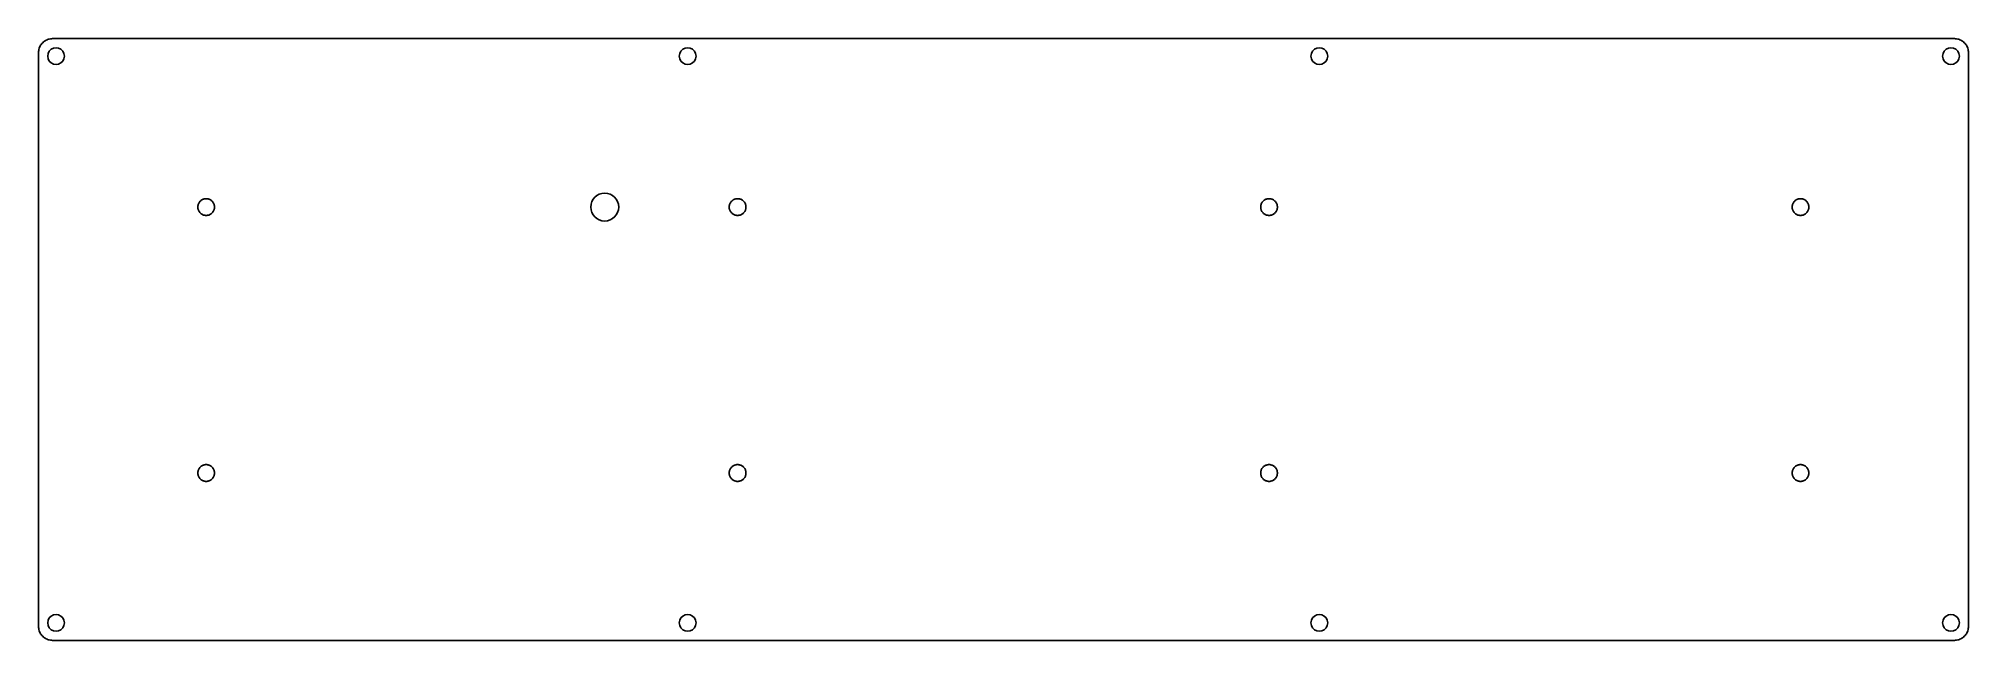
# Model space of a CAD drawing. Header units: millimetres. Extents: x 0 to 277, y 0 to 86.
import ezdxf

# ---------------------------------------------------------------- set-up
doc = ezdxf.new("R2010")
doc.units = ezdxf.units.MM

msp = doc.modelspace()

# ---------------------------------------------------------------- linework, layer by layer
at = {"color": 0}
for p, q in [((0.679372, 85.6961), (0.795129, 85.8023)), ((0.795129, 85.8023), (0.919152, 85.9)), ((0.919152, 85.9), (1.05006, 85.9868)), ((1.05006, 85.9868), (1.18649, 86.064)), ((1.18649, 86.064), (1.32843, 86.1289)), ((1.32843, 86.1289), (1.47588, 86.184)), ((1.47588, 86.184), (1.62746, 86.2252)), ((1.62746, 86.2252), (1.7818, 86.257)), ((1.7818, 86.257), (1.93752, 86.275)), ((1.93752, 86.275), (2.09462, 86.2817)), ((2.09462, 86.2817), (274.796, 86.2803)), ((274.796, 86.2803), (274.952, 86.275)), ((274.952, 86.275), (275.107, 86.257)), ((275.107, 86.257), (275.262, 86.2252)), ((275.262, 86.2252), (275.413, 86.184)), ((275.413, 86.184), (275.561, 86.1289)), ((275.561, 86.1289), (275.703, 86.064)), ((275.703, 86.064), (275.839, 85.9868)), ((275.839, 85.9868), (275.97, 85.9)), ((275.97, 85.9), (276.094, 85.8023)), ((276.094, 85.8023), (276.21, 85.6961)), ((0.093707, 2.07946), (0.095085, 84.2807)), ((0.095085, 84.2807), (0.100597, 84.4381)), ((0.100597, 84.4381), (0.118511, 84.5936)), ((0.118511, 84.5936), (0.150206, 84.7478)), ((0.150206, 84.7478), (0.191547, 84.8995)), ((0.191547, 84.8995), (0.246669, 85.047)), ((0.246669, 85.047), (0.311437, 85.1888)), ((0.311437, 85.1888), (0.388606, 85.3253)), ((0.388606, 85.3253), (0.475424, 85.4562)), ((0.475424, 85.4562), (0.573264, 85.5804)), ((0.573264, 85.5804), (0.679372, 85.6961)), ((1.45245, 84.1513), (1.39458, 83.7805)), ((1.39458, 83.7805), (1.45245, 83.4111)), ((1.62333, 84.486), (1.45245, 84.1513)), ((1.45245, 83.4111), (1.62333, 83.0749)), ((1.88929, 84.752), (1.62333, 84.486)), ((1.62333, 83.0749), (1.88929, 82.8104)), ((2.22415, 84.9231), (1.88929, 84.752)), ((2.59485, 84.981), (2.22415, 84.9231)), ((2.96416, 84.9231), (2.59485, 84.981)), ((3.3004, 84.752), (2.96416, 84.9231)), ((3.565, 84.486), (3.3004, 84.752)), ((3.3004, 82.8104), (3.565, 83.0749)), ((3.73585, 84.1513), (3.565, 84.486)), ((3.565, 83.0749), (3.73585, 83.4111)), ((3.79511, 83.7819), (3.73585, 84.1513)), ((3.73585, 83.4111), (3.79511, 83.7819)), ((92.02, 84.1513), (91.9621, 83.7805)), ((91.9621, 83.7805), (92.02, 83.4111)), ((92.1907, 84.486), (92.02, 84.1513)), ((92.02, 83.4111), (92.1907, 83.0749)), ((92.4553, 84.752), (92.1907, 84.486)), ((92.1907, 83.0749), (92.4553, 82.8104)), ((92.7901, 84.9231), (92.4553, 84.752)), ((93.1623, 84.981), (92.7901, 84.9231)), ((93.5316, 84.9231), (93.1623, 84.981)), ((93.8664, 84.752), (93.5316, 84.9231)), ((94.1324, 84.486), (93.8664, 84.752)), ((93.8664, 82.8104), (94.1324, 83.0749)), ((94.3031, 84.1513), (94.1324, 84.486)), ((94.1324, 83.0749), (94.3031, 83.4111)), ((94.361, 83.7819), (94.3031, 84.1513)), ((94.3031, 83.4111), (94.361, 83.7819)), ((182.587, 84.1513), (182.529, 83.7805)), ((182.529, 83.7805), (182.587, 83.4111)), ((182.758, 84.486), (182.587, 84.1513)), ((182.587, 83.4111), (182.758, 83.0749)), ((183.023, 84.752), (182.758, 84.486)), ((182.758, 83.0749), (183.023, 82.8104)), ((183.358, 84.9231), (183.023, 84.752)), ((183.728, 84.981), (183.358, 84.9231)), ((184.099, 84.9231), (183.728, 84.981)), ((184.434, 84.752), (184.099, 84.9231)), ((184.699, 84.486), (184.434, 84.752)), ((184.434, 82.8104), (184.699, 83.0749)), ((184.869, 84.1513), (184.699, 84.486)), ((184.699, 83.0749), (184.869, 83.4111)), ((184.929, 83.7819), (184.869, 84.1513)), ((184.869, 83.4111), (184.929, 83.7819)), ((273.153, 84.1513), (273.096, 83.7805)), ((273.096, 83.7805), (273.153, 83.4111)), ((273.324, 84.486), (273.153, 84.1513)), ((273.153, 83.4111), (273.324, 83.0749)), ((273.59, 84.752), (273.324, 84.486)), ((273.324, 83.0749), (273.59, 82.8104)), ((273.925, 84.9231), (273.59, 84.752)), ((274.296, 84.981), (273.925, 84.9231)), ((274.666, 84.9231), (274.296, 84.981)), ((275.001, 84.752), (274.666, 84.9231)), ((275.266, 84.486), (275.001, 84.752)), ((275.001, 82.8104), (275.266, 83.0749)), ((275.437, 84.1513), (275.266, 84.486)), ((275.266, 83.0749), (275.437, 83.4111)), ((275.496, 83.7819), (275.437, 84.1513)), ((275.437, 83.4111), (275.496, 83.7819)), ((276.21, 85.6961), (276.316, 85.5804)), ((276.316, 85.5804), (276.414, 85.4562)), ((276.414, 85.4562), (276.501, 85.3253)), ((276.501, 85.3253), (276.578, 85.1888)), ((276.578, 85.1888), (276.643, 85.047)), ((276.643, 85.047), (276.698, 84.8995)), ((276.698, 84.8995), (276.74, 84.7478)), ((276.74, 84.7478), (276.771, 84.5936)), ((276.771, 84.5936), (276.789, 84.4381)), ((276.789, 84.4381), (276.795, 84.2807)), ((276.795, 84.2807), (276.795, 2.07946)), ((1.88929, 82.8104), (2.22415, 82.6396)), ((2.22415, 82.6396), (2.59485, 82.5803)), ((2.59485, 82.5803), (2.96416, 82.6396)), ((2.96416, 82.6396), (3.3004, 82.8104)), ((92.4553, 82.8104), (92.7901, 82.6396)), ((92.7901, 82.6396), (93.1623, 82.5803)), ((93.1623, 82.5803), (93.5316, 82.6396)), ((93.5316, 82.6396), (93.8664, 82.8104)), ((183.023, 82.8104), (183.358, 82.6396)), ((183.358, 82.6396), (183.728, 82.5803)), ((183.728, 82.5803), (184.099, 82.6396)), ((184.099, 82.6396), (184.434, 82.8104)), ((273.59, 82.8104), (273.925, 82.6396)), ((273.925, 82.6396), (274.296, 82.5803)), ((274.296, 82.5803), (274.666, 82.6396)), ((274.666, 82.6396), (275.001, 82.8104)), ((22.9223, 62.2501), (22.9196, 62.1563)), ((22.9196, 62.1563), (22.9223, 62.0614)), ((22.9333, 62.3439), (22.9223, 62.2501)), ((22.9223, 62.0614), (22.9333, 61.9689)), ((22.9526, 62.436), (22.9333, 62.3439)), ((22.9333, 61.9689), (22.9526, 61.8755)), ((22.9774, 62.527), (22.9526, 62.436)), ((22.9526, 61.8755), (22.9774, 61.7859)), ((23.0105, 62.6152), (22.9774, 62.527)), ((22.9774, 61.7859), (23.0105, 61.6962)), ((23.0491, 62.7006), (23.0105, 62.6152)), ((23.0105, 61.6962), (23.0491, 61.6119)), ((23.0959, 62.7821), (23.0491, 62.7006)), ((23.0491, 61.6119), (23.0959, 61.5294)), ((23.1483, 62.8618), (23.0959, 62.7821)), ((23.0959, 61.5294), (23.1483, 61.4507)), ((23.2062, 62.9348), (23.1483, 62.8618)), ((23.1483, 61.4507), (23.2062, 61.3763)), ((23.2709, 63.0054), (23.2062, 62.9348)), ((23.2062, 61.3763), (23.2709, 61.3075)), ((23.3398, 63.0686), (23.2709, 63.0054)), ((23.2709, 61.3075), (23.3398, 61.244)), ((23.4142, 63.1264), (23.3398, 63.0686)), ((23.3398, 61.244), (23.4142, 61.1861)), ((23.4928, 63.1804), (23.4142, 63.1264)), ((23.4142, 61.1861), (23.4928, 61.1325)), ((23.5741, 63.2259), (23.4928, 63.1804)), ((23.4928, 61.1325), (23.5741, 61.087)), ((23.6595, 63.2643), (23.5741, 63.2259)), ((23.5741, 61.087), (23.6595, 61.0471)), ((23.7491, 63.2975), (23.6595, 63.2643)), ((23.6595, 61.0471), (23.7491, 61.014)), ((23.8387, 63.3222), (23.7491, 63.2975)), ((23.7491, 61.014), (23.8387, 60.9893)), ((23.9324, 63.3416), (23.8387, 63.3222)), ((23.8387, 60.9893), (23.9324, 60.9713)), ((24.0247, 63.3525), (23.9324, 63.3416)), ((23.9324, 60.9713), (24.0247, 60.9604)), ((24.1198, 63.3554), (24.0247, 63.3525)), ((24.0247, 60.9604), (24.1198, 60.9561)), ((24.2135, 63.3525), (24.1198, 63.3554)), ((24.1198, 60.9561), (24.2135, 60.9604)), ((24.3072, 63.3416), (24.2135, 63.3525)), ((24.2135, 60.9604), (24.3072, 60.9713)), ((24.3996, 63.3222), (24.3072, 63.3416)), ((24.3072, 60.9713), (24.3996, 60.9893)), ((24.4891, 63.2975), (24.3996, 63.3222)), ((24.3996, 60.9893), (24.4891, 61.014)), ((24.5787, 63.2643), (24.4891, 63.2975)), ((24.4891, 61.014), (24.5787, 61.0471)), ((24.6641, 63.2259), (24.5787, 63.2643)), ((24.5787, 61.0471), (24.6641, 61.087)), ((24.7454, 63.1804), (24.6641, 63.2259)), ((24.6641, 61.087), (24.7454, 61.1325)), ((24.8254, 63.1264), (24.7454, 63.1804)), ((24.7454, 61.1325), (24.8254, 61.1861)), ((24.8984, 63.0686), (24.8254, 63.1264)), ((24.8254, 61.1861), (24.8984, 61.244)), ((24.9673, 63.0054), (24.8984, 63.0686)), ((24.8984, 61.244), (24.9673, 61.3075)), ((25.0321, 62.9348), (24.9673, 63.0054)), ((24.9673, 61.3075), (25.0321, 61.3763)), ((25.0899, 62.8618), (25.0321, 62.9348)), ((25.0321, 61.3763), (25.0899, 61.4507)), ((25.1423, 62.7821), (25.0899, 62.8618)), ((25.0899, 61.4507), (25.1423, 61.5294)), ((25.1891, 62.7006), (25.1423, 62.7821)), ((25.1423, 61.5294), (25.1891, 61.6119)), ((25.2277, 62.6152), (25.1891, 62.7006)), ((25.1891, 61.6119), (25.2277, 61.6962)), ((25.2608, 62.527), (25.2277, 62.6152)), ((25.2277, 61.6962), (25.2608, 61.7859)), ((25.2856, 62.436), (25.2608, 62.527)), ((25.2608, 61.7859), (25.2856, 61.8755)), ((25.3049, 62.3439), (25.2856, 62.436)), ((25.2856, 61.8755), (25.3049, 61.9689)), ((25.3159, 62.2501), (25.3049, 62.3439)), ((25.3049, 61.9689), (25.3159, 62.0614)), ((25.3187, 62.1563), (25.3159, 62.2501)), ((25.3159, 62.0614), (25.3187, 62.1563)), ((99.1224, 62.2501), (99.1182, 62.1563)), ((99.1182, 62.1563), (99.1224, 62.0614)), ((99.1334, 62.3439), (99.1224, 62.2501)), ((99.1224, 62.0614), (99.1334, 61.9689)), ((99.1528, 62.436), (99.1334, 62.3439)), ((99.1334, 61.9689), (99.1528, 61.8755)), ((99.1775, 62.527), (99.1528, 62.436)), ((99.1528, 61.8755), (99.1775, 61.7859)), ((99.2106, 62.6152), (99.1775, 62.527)), ((99.1775, 61.7859), (99.2106, 61.6962)), ((99.2491, 62.7006), (99.2106, 62.6152)), ((99.2106, 61.6962), (99.2491, 61.6119)), ((99.296, 62.7821), (99.2491, 62.7006)), ((99.2491, 61.6119), (99.296, 61.5294)), ((99.3482, 62.8618), (99.296, 62.7821)), ((99.296, 61.5294), (99.3482, 61.4507)), ((99.4061, 62.9348), (99.3482, 62.8618)), ((99.3482, 61.4507), (99.4061, 61.3763)), ((99.471, 63.0054), (99.4061, 62.9348)), ((99.4061, 61.3763), (99.471, 61.3075)), ((99.5398, 63.0686), (99.471, 63.0054)), ((99.471, 61.3075), (99.5398, 61.244)), ((99.6142, 63.1264), (99.5398, 63.0686)), ((99.5398, 61.244), (99.6142, 61.1861)), ((99.6929, 63.1804), (99.6142, 63.1264)), ((99.6142, 61.1861), (99.6929, 61.1325)), ((99.774, 63.2259), (99.6929, 63.1804)), ((99.6929, 61.1325), (99.774, 61.087)), ((99.8594, 63.2643), (99.774, 63.2259)), ((99.774, 61.087), (99.8594, 61.0471)), ((99.949, 63.2975), (99.8594, 63.2643)), ((99.8594, 61.0471), (99.949, 61.014)), ((100.039, 63.3222), (99.949, 63.2975)), ((99.949, 61.014), (100.039, 60.9893)), ((100.132, 63.3416), (100.039, 63.3222)), ((100.039, 60.9893), (100.132, 60.9713)), ((100.225, 63.3525), (100.132, 63.3416)), ((100.132, 60.9713), (100.225, 60.9604)), ((100.32, 63.3554), (100.225, 63.3525)), ((100.225, 60.9604), (100.32, 60.9561)), ((100.414, 63.3525), (100.32, 63.3554)), ((100.32, 60.9561), (100.414, 60.9604)), ((100.507, 63.3416), (100.414, 63.3525)), ((100.414, 60.9604), (100.507, 60.9713)), ((100.6, 63.3222), (100.507, 63.3416)), ((100.507, 60.9713), (100.6, 60.9893)), ((100.689, 63.2975), (100.6, 63.3222)), ((100.6, 60.9893), (100.689, 61.014)), ((100.779, 63.2643), (100.689, 63.2975)), ((100.689, 61.014), (100.779, 61.0471)), ((100.864, 63.2259), (100.779, 63.2643)), ((100.779, 61.0471), (100.864, 61.087)), ((100.946, 63.1804), (100.864, 63.2259)), ((100.864, 61.087), (100.946, 61.1325)), ((101.025, 63.1264), (100.946, 63.1804)), ((100.946, 61.1325), (101.025, 61.1861)), ((101.098, 63.0686), (101.025, 63.1264)), ((101.025, 61.1861), (101.098, 61.244)), ((101.167, 63.0054), (101.098, 63.0686)), ((101.098, 61.244), (101.167, 61.3075)), ((101.232, 62.9348), (101.167, 63.0054)), ((101.167, 61.3075), (101.232, 61.3763)), ((101.29, 62.8618), (101.232, 62.9348)), ((101.232, 61.3763), (101.29, 61.4507)), ((101.342, 62.7821), (101.29, 62.8618)), ((101.29, 61.4507), (101.342, 61.5294)), ((101.389, 62.7006), (101.342, 62.7821)), ((101.342, 61.5294), (101.389, 61.6119)), ((101.428, 62.6152), (101.389, 62.7006)), ((101.389, 61.6119), (101.428, 61.6962)), ((101.461, 62.527), (101.428, 62.6152)), ((101.428, 61.6962), (101.461, 61.7859)), ((101.486, 62.436), (101.461, 62.527)), ((101.461, 61.7859), (101.486, 61.8755)), ((101.505, 62.3439), (101.486, 62.436)), ((101.486, 61.8755), (101.505, 61.9689)), ((101.516, 62.2501), (101.505, 62.3439)), ((101.505, 61.9689), (101.516, 62.0614)), ((101.52, 62.1563), (101.516, 62.2501)), ((101.516, 62.0614), (101.52, 62.1563)), ((175.322, 62.2501), (175.32, 62.1563)), ((175.32, 62.1563), (175.322, 62.0614)), ((175.333, 62.3439), (175.322, 62.2501)), ((175.322, 62.0614), (175.333, 61.9689)), ((175.353, 62.436), (175.333, 62.3439)), ((175.333, 61.9689), (175.353, 61.8755)), ((175.377, 62.527), (175.353, 62.436)), ((175.353, 61.8755), (175.377, 61.7859)), ((175.411, 62.6152), (175.377, 62.527)), ((175.377, 61.7859), (175.411, 61.6962)), ((175.449, 62.7006), (175.411, 62.6152)), ((175.411, 61.6962), (175.449, 61.6119)), ((175.496, 62.7821), (175.449, 62.7006)), ((175.449, 61.6119), (175.496, 61.5294)), ((175.548, 62.8618), (175.496, 62.7821)), ((175.496, 61.5294), (175.548, 61.4507)), ((175.606, 62.9348), (175.548, 62.8618)), ((175.548, 61.4507), (175.606, 61.3763)), ((175.671, 63.0054), (175.606, 62.9348)), ((175.606, 61.3763), (175.671, 61.3075)), ((175.74, 63.0686), (175.671, 63.0054)), ((175.671, 61.3075), (175.74, 61.244)), ((175.814, 63.1264), (175.74, 63.0686)), ((175.74, 61.244), (175.814, 61.1861)), ((175.893, 63.1804), (175.814, 63.1264)), ((175.814, 61.1861), (175.893, 61.1325)), ((175.974, 63.2259), (175.893, 63.1804)), ((175.893, 61.1325), (175.974, 61.087)), ((176.059, 63.2643), (175.974, 63.2259)), ((175.974, 61.087), (176.059, 61.0471)), ((176.149, 63.2975), (176.059, 63.2643)), ((176.059, 61.0471), (176.149, 61.014)), ((176.239, 63.3222), (176.149, 63.2975)), ((176.149, 61.014), (176.239, 60.9893)), ((176.332, 63.3416), (176.239, 63.3222)), ((176.239, 60.9893), (176.332, 60.9713)), ((176.425, 63.3525), (176.332, 63.3416)), ((176.332, 60.9713), (176.425, 60.9604)), ((176.52, 63.3554), (176.425, 63.3525)), ((176.425, 60.9604), (176.52, 60.9561)), ((176.614, 63.3525), (176.52, 63.3554)), ((176.52, 60.9561), (176.614, 60.9604)), ((176.707, 63.3416), (176.614, 63.3525)), ((176.614, 60.9604), (176.707, 60.9713)), ((176.8, 63.3222), (176.707, 63.3416)), ((176.707, 60.9713), (176.8, 60.9893)), ((176.889, 63.2975), (176.8, 63.3222)), ((176.8, 60.9893), (176.889, 61.014)), ((176.979, 63.2643), (176.889, 63.2975)), ((176.889, 61.014), (176.979, 61.0471)), ((177.064, 63.2259), (176.979, 63.2643)), ((176.979, 61.0471), (177.064, 61.087)), ((177.146, 63.1804), (177.064, 63.2259)), ((177.064, 61.087), (177.146, 61.1325)), ((177.225, 63.1264), (177.146, 63.1804)), ((177.146, 61.1325), (177.225, 61.1861)), ((177.298, 63.0686), (177.225, 63.1264)), ((177.225, 61.1861), (177.298, 61.244)), ((177.367, 63.0054), (177.298, 63.0686)), ((177.298, 61.244), (177.367, 61.3075)), ((177.432, 62.9348), (177.367, 63.0054)), ((177.367, 61.3075), (177.432, 61.3763)), ((177.49, 62.8618), (177.432, 62.9348)), ((177.432, 61.3763), (177.49, 61.4507)), ((177.542, 62.7821), (177.49, 62.8618)), ((177.49, 61.4507), (177.542, 61.5294)), ((177.589, 62.7006), (177.542, 62.7821)), ((177.542, 61.5294), (177.589, 61.6119)), ((177.628, 62.6152), (177.589, 62.7006)), ((177.589, 61.6119), (177.628, 61.6962)), ((177.661, 62.527), (177.628, 62.6152)), ((177.628, 61.6962), (177.661, 61.7859)), ((177.686, 62.436), (177.661, 62.527)), ((177.661, 61.7859), (177.686, 61.8755)), ((177.705, 62.3439), (177.686, 62.436)), ((177.686, 61.8755), (177.705, 61.9689)), ((177.716, 62.2501), (177.705, 62.3439)), ((177.705, 61.9689), (177.716, 62.0614)), ((177.72, 62.1563), (177.716, 62.2501)), ((177.716, 62.0614), (177.72, 62.1563)), ((251.522, 62.2501), (251.52, 62.1563)), ((251.52, 62.1563), (251.522, 62.0614)), ((251.533, 62.3439), (251.522, 62.2501)), ((251.522, 62.0614), (251.533, 61.9689)), ((251.553, 62.436), (251.533, 62.3439)), ((251.533, 61.9689), (251.553, 61.8755)), ((251.577, 62.527), (251.553, 62.436)), ((251.553, 61.8755), (251.577, 61.7859)), ((251.611, 62.6152), (251.577, 62.527)), ((251.577, 61.7859), (251.611, 61.6962)), ((251.649, 62.7006), (251.611, 62.6152)), ((251.611, 61.6962), (251.649, 61.6119)), ((251.696, 62.7821), (251.649, 62.7006)), ((251.649, 61.6119), (251.696, 61.5294)), ((251.748, 62.8618), (251.696, 62.7821)), ((251.696, 61.5294), (251.748, 61.4507)), ((251.806, 62.9348), (251.748, 62.8618)), ((251.748, 61.4507), (251.806, 61.3763)), ((251.871, 63.0054), (251.806, 62.9348)), ((251.806, 61.3763), (251.871, 61.3075)), ((251.94, 63.0686), (251.871, 63.0054)), ((251.871, 61.3075), (251.94, 61.244)), ((252.013, 63.1264), (251.94, 63.0686)), ((251.94, 61.244), (252.013, 61.1861)), ((252.093, 63.1804), (252.013, 63.1264)), ((252.013, 61.1861), (252.093, 61.1325)), ((252.174, 63.2259), (252.093, 63.1804)), ((252.093, 61.1325), (252.174, 61.087)), ((252.259, 63.2643), (252.174, 63.2259)), ((252.174, 61.087), (252.259, 61.0471)), ((252.349, 63.2975), (252.259, 63.2643)), ((252.259, 61.0471), (252.349, 61.014)), ((252.439, 63.3222), (252.349, 63.2975)), ((252.349, 61.014), (252.439, 60.9893)), ((252.532, 63.3416), (252.439, 63.3222)), ((252.439, 60.9893), (252.532, 60.9713)), ((252.623, 63.3525), (252.532, 63.3416)), ((252.532, 60.9713), (252.623, 60.9604)), ((252.72, 63.3554), (252.623, 63.3525)), ((252.623, 60.9604), (252.72, 60.9561)), ((252.814, 63.3525), (252.72, 63.3554)), ((252.72, 60.9561), (252.814, 60.9604)), ((252.907, 63.3416), (252.814, 63.3525)), ((252.814, 60.9604), (252.907, 60.9713)), ((252.998, 63.3222), (252.907, 63.3416)), ((252.907, 60.9713), (252.998, 60.9893)), ((253.089, 63.2975), (252.998, 63.3222)), ((252.998, 60.9893), (253.089, 61.014)), ((253.179, 63.2643), (253.089, 63.2975)), ((253.089, 61.014), (253.179, 61.0471)), ((253.263, 63.2259), (253.179, 63.2643)), ((253.179, 61.0471), (253.263, 61.087)), ((253.346, 63.1804), (253.263, 63.2259)), ((253.263, 61.087), (253.346, 61.1325)), ((253.424, 63.1264), (253.346, 63.1804)), ((253.346, 61.1325), (253.424, 61.1861)), ((253.498, 63.0686), (253.424, 63.1264)), ((253.424, 61.1861), (253.498, 61.244)), ((253.567, 63.0054), (253.498, 63.0686)), ((253.498, 61.244), (253.567, 61.3075)), ((253.631, 62.9348), (253.567, 63.0054)), ((253.567, 61.3075), (253.631, 61.3763)), ((253.69, 62.8618), (253.631, 62.9348)), ((253.631, 61.3763), (253.69, 61.4507)), ((253.742, 62.7821), (253.69, 62.8618)), ((253.69, 61.4507), (253.742, 61.5294)), ((253.789, 62.7006), (253.742, 62.7821)), ((253.742, 61.5294), (253.789, 61.6119)), ((253.828, 62.6152), (253.789, 62.7006)), ((253.789, 61.6119), (253.828, 61.6962)), ((253.861, 62.527), (253.828, 62.6152)), ((253.828, 61.6962), (253.861, 61.7859)), ((253.886, 62.436), (253.861, 62.527)), ((253.861, 61.7859), (253.886, 61.8755)), ((253.905, 62.3439), (253.886, 62.436)), ((253.886, 61.8755), (253.905, 61.9689)), ((253.916, 62.2501), (253.905, 62.3439)), ((253.905, 61.9689), (253.916, 62.0614)), ((253.92, 62.1563), (253.916, 62.2501)), ((253.916, 62.0614), (253.92, 62.1563)), ((23.2709, 24.9053), (23.2062, 24.835)), ((23.3398, 24.9687), (23.2709, 24.9053)), ((23.4142, 25.0265), (23.3398, 24.9687)), ((23.4928, 25.0803), (23.4142, 25.0265)), ((23.5741, 25.1258), (23.4928, 25.0803)), ((23.6595, 25.1643), (23.5741, 25.1258)), ((23.7491, 25.1974), (23.6595, 25.1643)), ((23.8387, 25.2222), (23.7491, 25.1974)), ((23.9324, 25.2415), (23.8387, 25.2222)), ((24.0247, 25.2525), (23.9324, 25.2415)), ((24.1198, 25.2567), (24.0247, 25.2525)), ((24.2135, 25.2525), (24.1198, 25.2567)), ((24.3072, 25.2415), (24.2135, 25.2525)), ((24.3996, 25.2222), (24.3072, 25.2415)), ((24.4891, 25.1974), (24.3996, 25.2222)), ((24.5787, 25.1643), (24.4891, 25.1974)), ((24.6641, 25.1258), (24.5787, 25.1643)), ((24.7454, 25.0803), (24.6641, 25.1258)), ((24.8254, 25.0265), (24.7454, 25.0803)), ((24.8984, 24.9687), (24.8254, 25.0265)), ((24.9673, 24.9053), (24.8984, 24.9687)), ((25.0321, 24.835), (24.9673, 24.9053)), ((99.471, 24.9053), (99.4061, 24.835)), ((99.5398, 24.9687), (99.471, 24.9053)), ((99.6142, 25.0265), (99.5398, 24.9687)), ((99.6929, 25.0803), (99.6142, 25.0265)), ((99.774, 25.1258), (99.6929, 25.0803)), ((99.8594, 25.1643), (99.774, 25.1258)), ((99.949, 25.1974), (99.8594, 25.1643)), ((100.039, 25.2222), (99.949, 25.1974)), ((100.132, 25.2415), (100.039, 25.2222)), ((100.225, 25.2525), (100.132, 25.2415)), ((100.32, 25.2567), (100.225, 25.2525)), ((100.414, 25.2525), (100.32, 25.2567)), ((100.507, 25.2415), (100.414, 25.2525)), ((100.6, 25.2222), (100.507, 25.2415)), ((100.689, 25.1974), (100.6, 25.2222)), ((100.779, 25.1643), (100.689, 25.1974)), ((100.864, 25.1258), (100.779, 25.1643)), ((100.946, 25.0803), (100.864, 25.1258)), ((101.025, 25.0265), (100.946, 25.0803)), ((101.098, 24.9687), (101.025, 25.0265)), ((101.167, 24.9053), (101.098, 24.9687)), ((101.232, 24.835), (101.167, 24.9053)), ((175.671, 24.9053), (175.606, 24.835)), ((175.74, 24.9687), (175.671, 24.9053)), ((175.814, 25.0265), (175.74, 24.9687)), ((175.893, 25.0803), (175.814, 25.0265)), ((175.974, 25.1258), (175.893, 25.0803)), ((176.059, 25.1643), (175.974, 25.1258)), ((176.149, 25.1974), (176.059, 25.1643)), ((176.239, 25.2222), (176.149, 25.1974)), ((176.332, 25.2415), (176.239, 25.2222)), ((176.425, 25.2525), (176.332, 25.2415)), ((176.52, 25.2567), (176.425, 25.2525)), ((176.614, 25.2525), (176.52, 25.2567)), ((176.707, 25.2415), (176.614, 25.2525)), ((176.8, 25.2222), (176.707, 25.2415)), ((176.889, 25.1974), (176.8, 25.2222)), ((176.979, 25.1643), (176.889, 25.1974)), ((177.064, 25.1258), (176.979, 25.1643)), ((177.146, 25.0803), (177.064, 25.1258)), ((177.225, 25.0265), (177.146, 25.0803)), ((177.298, 24.9687), (177.225, 25.0265)), ((177.367, 24.9053), (177.298, 24.9687)), ((177.432, 24.835), (177.367, 24.9053)), ((251.871, 24.9053), (251.806, 24.835)), ((251.94, 24.9687), (251.871, 24.9053)), ((252.013, 25.0265), (251.94, 24.9687)), ((252.093, 25.0803), (252.013, 25.0265)), ((252.174, 25.1258), (252.093, 25.0803)), ((252.259, 25.1643), (252.174, 25.1258)), ((252.349, 25.1974), (252.259, 25.1643)), ((252.439, 25.2222), (252.349, 25.1974)), ((252.532, 25.2415), (252.439, 25.2222)), ((252.623, 25.2525), (252.532, 25.2415)), ((252.72, 25.2567), (252.623, 25.2525)), ((252.814, 25.2525), (252.72, 25.2567)), ((252.907, 25.2415), (252.814, 25.2525)), ((252.998, 25.2222), (252.907, 25.2415)), ((253.089, 25.1974), (252.998, 25.2222)), ((253.179, 25.1643), (253.089, 25.1974)), ((253.263, 25.1258), (253.179, 25.1643)), ((253.346, 25.0803), (253.263, 25.1258)), ((253.424, 25.0265), (253.346, 25.0803)), ((253.498, 24.9687), (253.424, 25.0265)), ((253.567, 24.9053), (253.498, 24.9687)), ((253.631, 24.835), (253.567, 24.9053)), ((22.9223, 24.1501), (22.9196, 24.055)), ((22.9196, 24.055), (22.9223, 23.9613)), ((22.9333, 24.2438), (22.9223, 24.1501)), ((22.9223, 23.9613), (22.9333, 23.869)), ((22.9526, 24.3362), (22.9333, 24.2438)), ((22.9333, 23.869), (22.9526, 23.7753)), ((22.9774, 24.4271), (22.9526, 24.3362)), ((22.9526, 23.7753), (22.9774, 23.6857)), ((23.0105, 24.5153), (22.9774, 24.4271)), ((22.9774, 23.6857), (23.0105, 23.5961)), ((23.0491, 24.6007), (23.0105, 24.5153)), ((23.0105, 23.5961), (23.0491, 23.5121)), ((23.0959, 24.682), (23.0491, 24.6007)), ((23.0491, 23.5121), (23.0959, 23.4294)), ((23.1483, 24.762), (23.0959, 24.682)), ((23.0959, 23.4294), (23.1483, 23.3509)), ((23.2062, 24.835), (23.1483, 24.762)), ((23.1483, 23.3509), (23.2062, 23.2765)), ((23.2062, 23.2765), (23.2709, 23.2076)), ((23.2709, 23.2076), (23.3398, 23.1442)), ((23.3398, 23.1442), (23.4142, 23.0863)), ((23.4142, 23.0863), (23.4928, 23.0325)), ((23.4928, 23.0325), (23.5741, 22.9871)), ((23.5741, 22.9871), (23.6595, 22.9471)), ((23.6595, 22.9471), (23.7491, 22.914)), ((23.7491, 22.914), (23.8387, 22.8892)), ((23.8387, 22.8892), (23.9324, 22.8713)), ((23.9324, 22.8713), (24.0247, 22.8603)), ((24.0247, 22.8603), (24.1198, 22.8562)), ((24.1198, 22.8562), (24.2135, 22.8603)), ((24.2135, 22.8603), (24.3072, 22.8713)), ((24.3072, 22.8713), (24.3996, 22.8892)), ((24.3996, 22.8892), (24.4891, 22.914)), ((24.4891, 22.914), (24.5787, 22.9471)), ((24.5787, 22.9471), (24.6641, 22.9871)), ((24.6641, 22.9871), (24.7454, 23.0325)), ((24.7454, 23.0325), (24.8254, 23.0863)), ((24.8254, 23.0863), (24.8984, 23.1442)), ((24.8984, 23.1442), (24.9673, 23.2076)), ((24.9673, 23.2076), (25.0321, 23.2765)), ((25.0899, 24.762), (25.0321, 24.835)), ((25.0321, 23.2765), (25.0899, 23.3509)), ((25.1423, 24.682), (25.0899, 24.762)), ((25.0899, 23.3509), (25.1423, 23.4294)), ((25.1891, 24.6007), (25.1423, 24.682)), ((25.1423, 23.4294), (25.1891, 23.5121)), ((25.2277, 24.5153), (25.1891, 24.6007)), ((25.1891, 23.5121), (25.2277, 23.5961)), ((25.2608, 24.4271), (25.2277, 24.5153)), ((25.2277, 23.5961), (25.2608, 23.6857)), ((25.2856, 24.3362), (25.2608, 24.4271)), ((25.2608, 23.6857), (25.2856, 23.7753)), ((25.3049, 24.2438), (25.2856, 24.3362)), ((25.2856, 23.7753), (25.3049, 23.869)), ((25.3159, 24.1501), (25.3049, 24.2438)), ((25.3049, 23.869), (25.3159, 23.9613)), ((25.3187, 24.055), (25.3159, 24.1501)), ((25.3159, 23.9613), (25.3187, 24.055)), ((99.1224, 24.1501), (99.1182, 24.055)), ((99.1182, 24.055), (99.1224, 23.9613)), ((99.1334, 24.2438), (99.1224, 24.1501)), ((99.1224, 23.9613), (99.1334, 23.869)), ((99.1528, 24.3362), (99.1334, 24.2438)), ((99.1334, 23.869), (99.1528, 23.7753)), ((99.1775, 24.4271), (99.1528, 24.3362)), ((99.1528, 23.7753), (99.1775, 23.6857)), ((99.2106, 24.5153), (99.1775, 24.4271)), ((99.1775, 23.6857), (99.2106, 23.5961)), ((99.2491, 24.6007), (99.2106, 24.5153)), ((99.2106, 23.5961), (99.2491, 23.5121)), ((99.296, 24.682), (99.2491, 24.6007)), ((99.2491, 23.5121), (99.296, 23.4294)), ((99.3482, 24.762), (99.296, 24.682)), ((99.296, 23.4294), (99.3482, 23.3509)), ((99.4061, 24.835), (99.3482, 24.762)), ((99.3482, 23.3509), (99.4061, 23.2765)), ((99.4061, 23.2765), (99.471, 23.2076)), ((99.471, 23.2076), (99.5398, 23.1442)), ((99.5398, 23.1442), (99.6142, 23.0863)), ((99.6142, 23.0863), (99.6929, 23.0325)), ((99.6929, 23.0325), (99.774, 22.9871)), ((99.774, 22.9871), (99.8594, 22.9471)), ((99.8594, 22.9471), (99.949, 22.914)), ((99.949, 22.914), (100.039, 22.8892)), ((100.039, 22.8892), (100.132, 22.8713)), ((100.132, 22.8713), (100.225, 22.8603)), ((100.225, 22.8603), (100.32, 22.8562)), ((100.32, 22.8562), (100.414, 22.8603)), ((100.414, 22.8603), (100.507, 22.8713)), ((100.507, 22.8713), (100.6, 22.8892)), ((100.6, 22.8892), (100.689, 22.914)), ((100.689, 22.914), (100.779, 22.9471)), ((100.779, 22.9471), (100.864, 22.9871)), ((100.864, 22.9871), (100.946, 23.0325)), ((100.946, 23.0325), (101.025, 23.0863)), ((101.025, 23.0863), (101.098, 23.1442)), ((101.098, 23.1442), (101.167, 23.2076)), ((101.167, 23.2076), (101.232, 23.2765)), ((101.29, 24.762), (101.232, 24.835)), ((101.232, 23.2765), (101.29, 23.3509)), ((101.342, 24.682), (101.29, 24.762)), ((101.29, 23.3509), (101.342, 23.4294)), ((101.389, 24.6007), (101.342, 24.682)), ((101.342, 23.4294), (101.389, 23.5121)), ((101.428, 24.5153), (101.389, 24.6007)), ((101.389, 23.5121), (101.428, 23.5961)), ((101.461, 24.4271), (101.428, 24.5153)), ((101.428, 23.5961), (101.461, 23.6857)), ((101.486, 24.3362), (101.461, 24.4271)), ((101.461, 23.6857), (101.486, 23.7753)), ((101.505, 24.2438), (101.486, 24.3362)), ((101.486, 23.7753), (101.505, 23.869)), ((101.516, 24.1501), (101.505, 24.2438)), ((101.505, 23.869), (101.516, 23.9613)), ((101.52, 24.055), (101.516, 24.1501)), ((101.516, 23.9613), (101.52, 24.055)), ((175.322, 24.1501), (175.32, 24.055)), ((175.32, 24.055), (175.322, 23.9613)), ((175.333, 24.2438), (175.322, 24.1501)), ((175.322, 23.9613), (175.333, 23.869)), ((175.353, 24.3362), (175.333, 24.2438)), ((175.333, 23.869), (175.353, 23.7753)), ((175.377, 24.4271), (175.353, 24.3362)), ((175.353, 23.7753), (175.377, 23.6857)), ((175.411, 24.5153), (175.377, 24.4271)), ((175.377, 23.6857), (175.411, 23.5961)), ((175.449, 24.6007), (175.411, 24.5153)), ((175.411, 23.5961), (175.449, 23.5121)), ((175.496, 24.682), (175.449, 24.6007)), ((175.449, 23.5121), (175.496, 23.4294)), ((175.548, 24.762), (175.496, 24.682)), ((175.496, 23.4294), (175.548, 23.3509)), ((175.606, 24.835), (175.548, 24.762)), ((175.548, 23.3509), (175.606, 23.2765)), ((175.606, 23.2765), (175.671, 23.2076)), ((175.671, 23.2076), (175.74, 23.1442)), ((175.74, 23.1442), (175.814, 23.0863)), ((175.814, 23.0863), (175.893, 23.0325)), ((175.893, 23.0325), (175.974, 22.9871)), ((175.974, 22.9871), (176.059, 22.9471)), ((176.059, 22.9471), (176.149, 22.914)), ((176.149, 22.914), (176.239, 22.8892)), ((176.239, 22.8892), (176.332, 22.8713)), ((176.332, 22.8713), (176.425, 22.8603)), ((176.425, 22.8603), (176.52, 22.8562)), ((176.52, 22.8562), (176.614, 22.8603)), ((176.614, 22.8603), (176.707, 22.8713)), ((176.707, 22.8713), (176.8, 22.8892)), ((176.8, 22.8892), (176.889, 22.914)), ((176.889, 22.914), (176.979, 22.9471)), ((176.979, 22.9471), (177.064, 22.9871)), ((177.064, 22.9871), (177.146, 23.0325)), ((177.146, 23.0325), (177.225, 23.0863)), ((177.225, 23.0863), (177.298, 23.1442)), ((177.298, 23.1442), (177.367, 23.2076)), ((177.367, 23.2076), (177.432, 23.2765)), ((177.49, 24.762), (177.432, 24.835)), ((177.432, 23.2765), (177.49, 23.3509)), ((177.542, 24.682), (177.49, 24.762)), ((177.49, 23.3509), (177.542, 23.4294)), ((177.589, 24.6007), (177.542, 24.682)), ((177.542, 23.4294), (177.589, 23.5121)), ((177.628, 24.5153), (177.589, 24.6007)), ((177.589, 23.5121), (177.628, 23.5961)), ((177.661, 24.4271), (177.628, 24.5153)), ((177.628, 23.5961), (177.661, 23.6857)), ((177.686, 24.3362), (177.661, 24.4271)), ((177.661, 23.6857), (177.686, 23.7753)), ((177.705, 24.2438), (177.686, 24.3362)), ((177.686, 23.7753), (177.705, 23.869)), ((177.716, 24.1501), (177.705, 24.2438)), ((177.705, 23.869), (177.716, 23.9613)), ((177.72, 24.055), (177.716, 24.1501)), ((177.716, 23.9613), (177.72, 24.055)), ((251.522, 24.1501), (251.52, 24.055)), ((251.52, 24.055), (251.522, 23.9613)), ((251.533, 24.2438), (251.522, 24.1501)), ((251.522, 23.9613), (251.533, 23.869)), ((251.553, 24.3362), (251.533, 24.2438)), ((251.533, 23.869), (251.553, 23.7753)), ((251.577, 24.4271), (251.553, 24.3362)), ((251.553, 23.7753), (251.577, 23.6857)), ((251.611, 24.5153), (251.577, 24.4271)), ((251.577, 23.6857), (251.611, 23.5961)), ((251.649, 24.6007), (251.611, 24.5153)), ((251.611, 23.5961), (251.649, 23.5121)), ((251.696, 24.682), (251.649, 24.6007)), ((251.649, 23.5121), (251.696, 23.4294)), ((251.748, 24.762), (251.696, 24.682)), ((251.696, 23.4294), (251.748, 23.3509)), ((251.806, 24.835), (251.748, 24.762)), ((251.748, 23.3509), (251.806, 23.2765)), ((251.806, 23.2765), (251.871, 23.2076)), ((251.871, 23.2076), (251.94, 23.1442)), ((251.94, 23.1442), (252.013, 23.0863)), ((252.013, 23.0863), (252.093, 23.0325)), ((252.093, 23.0325), (252.174, 22.9871)), ((252.174, 22.9871), (252.259, 22.9471)), ((252.259, 22.9471), (252.349, 22.914)), ((252.349, 22.914), (252.439, 22.8892)), ((252.439, 22.8892), (252.532, 22.8713)), ((252.532, 22.8713), (252.623, 22.8603)), ((252.623, 22.8603), (252.72, 22.8562)), ((252.72, 22.8562), (252.814, 22.8603)), ((252.814, 22.8603), (252.907, 22.8713)), ((252.907, 22.8713), (252.998, 22.8892)), ((252.998, 22.8892), (253.089, 22.914)), ((253.089, 22.914), (253.179, 22.9471)), ((253.179, 22.9471), (253.263, 22.9871)), ((253.263, 22.9871), (253.346, 23.0325)), ((253.346, 23.0325), (253.424, 23.0863)), ((253.424, 23.0863), (253.498, 23.1442)), ((253.498, 23.1442), (253.567, 23.2076)), ((253.567, 23.2076), (253.631, 23.2765)), ((253.69, 24.762), (253.631, 24.835)), ((253.631, 23.2765), (253.69, 23.3509)), ((253.742, 24.682), (253.69, 24.762)), ((253.69, 23.3509), (253.742, 23.4294)), ((253.789, 24.6007), (253.742, 24.682)), ((253.742, 23.4294), (253.789, 23.5121)), ((253.828, 24.5153), (253.789, 24.6007)), ((253.789, 23.5121), (253.828, 23.5961)), ((253.861, 24.4271), (253.828, 24.5153)), ((253.828, 23.5961), (253.861, 23.6857)), ((253.886, 24.3362), (253.861, 24.4271)), ((253.861, 23.6857), (253.886, 23.7753)), ((253.905, 24.2438), (253.886, 24.3362)), ((253.886, 23.7753), (253.905, 23.869)), ((253.916, 24.1501), (253.905, 24.2438)), ((253.905, 23.869), (253.916, 23.9613)), ((253.92, 24.055), (253.916, 24.1501)), ((253.916, 23.9613), (253.92, 24.055)), ((1.45245, 2.95038), (1.39458, 2.57969)), ((1.62333, 3.28524), (1.45245, 2.95038)), ((1.88929, 3.5512), (1.62333, 3.28524)), ((2.22415, 3.72209), (1.88929, 3.5512)), ((2.59485, 3.78135), (2.22415, 3.72209)), ((2.96416, 3.72209), (2.59485, 3.78135)), ((3.3004, 3.5512), (2.96416, 3.72209)), ((3.565, 3.28524), (3.3004, 3.5512)), ((3.73585, 2.95038), (3.565, 3.28524)), ((3.79511, 2.57969), (3.73585, 2.95038)), ((92.02, 2.95038), (91.9621, 2.57969)), ((92.1907, 3.28524), (92.02, 2.95038)), ((92.4553, 3.5512), (92.1907, 3.28524)), ((92.7901, 3.72209), (92.4553, 3.5512)), ((93.1623, 3.78135), (92.7901, 3.72209)), ((93.5316, 3.72209), (93.1623, 3.78135)), ((93.8664, 3.5512), (93.5316, 3.72209)), ((94.1324, 3.28524), (93.8664, 3.5512)), ((94.3031, 2.95038), (94.1324, 3.28524)), ((94.361, 2.57969), (94.3031, 2.95038)), ((182.587, 2.95038), (182.529, 2.57969)), ((182.758, 3.28524), (182.587, 2.95038)), ((183.023, 3.5512), (182.758, 3.28524)), ((183.358, 3.72209), (183.023, 3.5512)), ((183.728, 3.78135), (183.358, 3.72209)), ((184.099, 3.72209), (183.728, 3.78135)), ((184.434, 3.5512), (184.099, 3.72209)), ((184.699, 3.28524), (184.434, 3.5512)), ((184.869, 2.95038), (184.699, 3.28524)), ((184.929, 2.57969), (184.869, 2.95038)), ((273.153, 2.95038), (273.096, 2.57969)), ((273.324, 3.28524), (273.153, 2.95038)), ((273.59, 3.5512), (273.324, 3.28524)), ((273.925, 3.72209), (273.59, 3.5512)), ((274.296, 3.78135), (273.925, 3.72209)), ((274.666, 3.72209), (274.296, 3.78135)), ((275.001, 3.5512), (274.666, 3.72209)), ((275.266, 3.28524), (275.001, 3.5512)), ((275.437, 2.95038), (275.266, 3.28524)), ((275.496, 2.57969), (275.437, 2.95038)), ((0.100597, 1.92374), (0.093707, 2.07946)), ((0.118511, 1.76802), (0.100597, 1.92374)), ((0.150206, 1.61368), (0.118511, 1.76802)), ((0.191547, 1.4621), (0.150206, 1.61368)), ((0.246669, 1.31465), (0.191547, 1.4621)), ((0.311437, 1.17271), (0.246669, 1.31465)), ((0.388606, 1.03628), (0.311437, 1.17271)), ((0.475424, 0.905372), (0.388606, 1.03628)), ((0.573264, 0.781346), (0.475424, 0.905372)), ((0.679372, 0.665593), (0.573264, 0.781346)), ((0.795129, 0.559484), (0.679372, 0.665593)), ((0.919152, 0.461641), (0.795129, 0.559484)), ((1.05006, 0.374826), (0.919152, 0.461641)), ((1.18649, 0.297656), (1.05006, 0.374826)), ((1.32843, 0.232888), (1.18649, 0.297656)), ((1.47588, 0.177767), (1.32843, 0.232888)), ((1.39458, 2.57969), (1.45245, 2.209)), ((1.45245, 2.209), (1.62333, 1.87413)), ((1.62746, 0.135048), (1.47588, 0.177767)), ((1.62333, 1.87413), (1.88929, 1.60955)), ((1.7818, 0.104731), (1.62746, 0.135048)), ((1.93752, 0.086817), (1.7818, 0.104731)), ((1.88929, 1.60955), (2.22415, 1.43867)), ((2.09462, 0.079926), (1.93752, 0.086817)), ((274.794, 0.081304), (2.09462, 0.079926)), ((2.22415, 1.43867), (2.59485, 1.37942)), ((2.59485, 1.37942), (2.96416, 1.43867)), ((2.96416, 1.43867), (3.3004, 1.60955)), ((3.3004, 1.60955), (3.565, 1.87413)), ((3.565, 1.87413), (3.73585, 2.209)), ((3.73585, 2.209), (3.79511, 2.57969)), ((91.9621, 2.57969), (92.02, 2.209)), ((92.02, 2.209), (92.1907, 1.87413)), ((92.1907, 1.87413), (92.4553, 1.60955)), ((92.4553, 1.60955), (92.7901, 1.43867)), ((92.7901, 1.43867), (93.1623, 1.37942)), ((93.1623, 1.37942), (93.5316, 1.43867)), ((93.5316, 1.43867), (93.8664, 1.60955)), ((93.8664, 1.60955), (94.1324, 1.87413)), ((94.1324, 1.87413), (94.3031, 2.209)), ((94.3031, 2.209), (94.361, 2.57969)), ((182.529, 2.57969), (182.587, 2.209)), ((182.587, 2.209), (182.758, 1.87413)), ((182.758, 1.87413), (183.023, 1.60955)), ((183.023, 1.60955), (183.358, 1.43867)), ((183.358, 1.43867), (183.728, 1.37942)), ((183.728, 1.37942), (184.099, 1.43867)), ((184.099, 1.43867), (184.434, 1.60955)), ((184.434, 1.60955), (184.699, 1.87413)), ((184.699, 1.87413), (184.869, 2.209)), ((184.869, 2.209), (184.929, 2.57969)), ((273.096, 2.57969), (273.153, 2.209)), ((273.153, 2.209), (273.324, 1.87413)), ((273.324, 1.87413), (273.59, 1.60955)), ((273.59, 1.60955), (273.925, 1.43867)), ((273.925, 1.43867), (274.296, 1.37942)), ((274.296, 1.37942), (274.666, 1.43867)), ((274.666, 1.43867), (275.001, 1.60955)), ((274.952, 0.086817), (274.794, 0.081304)), ((275.107, 0.104731), (274.952, 0.086817)), ((275.001, 1.60955), (275.266, 1.87413)), ((275.262, 0.135048), (275.107, 0.104731)), ((275.413, 0.177767), (275.262, 0.135048)), ((275.266, 1.87413), (275.437, 2.209)), ((275.561, 0.232888), (275.413, 0.177767)), ((275.437, 2.209), (275.496, 2.57969)), ((275.703, 0.297656), (275.561, 0.232888)), ((275.839, 0.374826), (275.703, 0.297656)), ((275.97, 0.461641), (275.839, 0.374826)), ((276.094, 0.559484), (275.97, 0.461641)), ((276.21, 0.665593), (276.094, 0.559484)), ((276.316, 0.781346), (276.21, 0.665593)), ((276.414, 0.905372), (276.316, 0.781346)), ((276.501, 1.03628), (276.414, 0.905372)), ((276.578, 1.17271), (276.501, 1.03628)), ((276.643, 1.31465), (276.578, 1.17271)), ((276.698, 1.4621), (276.643, 1.31465)), ((276.74, 1.61368), (276.698, 1.4621)), ((276.771, 1.76802), (276.74, 1.61368)), ((276.789, 1.92374), (276.771, 1.76802)), ((276.795, 2.07946), (276.789, 1.92374))]:
    msp.add_line(p, q, dxfattribs=at)
msp.add_circle((81.27, 62.1563), 2)

doc.saveas('drawing.dxf')
